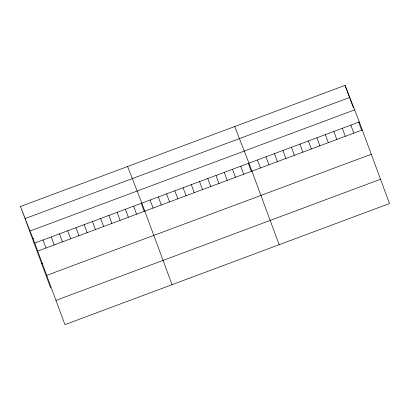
<?xml version="1.0" encoding="UTF-8"?>
<svg xmlns="http://www.w3.org/2000/svg" width="410" height="410" viewBox="0 0 410 410"><rect width="100%" height="100%" fill="white"/><g stroke="black" fill="none" stroke-linecap="round" stroke-linejoin="round"><path stroke-width="0.61" d="M20.5 206.471L345.071 85.362L359.324 121.96L389.5 203.529L64.929 324.638L34.758 243.068L20.5 206.471L50.676 288.04M25.205 218.55L349.776 97.436M30.053 230.994L354.619 109.88M32.446 238.763L33.625 238.323M34.758 243.068L359.324 121.96M37.725 251.094L362.296 129.985M41.697 263.768L42.871 263.333M46.704 275.366L371.27 154.252M55.955 300.371L380.521 179.257M234.715 126.536L248.972 163.139L279.148 244.708M127.607 166.506L141.865 203.104L172.041 284.673M345.071 85.362L350.078 98.897M350.284 99.451L352.528 105.519M352.728 106.072L353.343 107.727M358.699 122.2L361.64 130.154M350.837 125.127L353.804 133.153M342.35 128.294L345.317 136.32M333.858 131.461L336.83 139.487M325.371 134.629L328.338 142.654M316.884 137.796L319.851 145.822M308.392 140.963L311.364 148.989M299.905 144.13L302.872 152.156M291.418 147.298L294.385 155.323M282.926 150.465L285.898 158.491M274.439 153.632L277.406 161.658M265.952 156.799L268.919 164.825M257.459 159.972L260.432 167.992M248.342 163.38L251.284 171.334M240.731 166.209L243.704 174.235M232.496 169.284L235.463 177.31M224.255 172.359L227.222 180.385M216.019 175.434L218.986 183.46M207.778 178.509L210.745 186.535M199.537 181.584L202.504 189.604M191.301 184.659L194.268 192.679M183.06 187.734L186.027 195.754M174.819 190.804L177.791 198.829M166.583 193.879L169.55 201.904M158.342 196.954L161.309 204.979M150.106 200.029L153.073 208.054M141.235 203.345L144.176 211.299M133.624 206.179L136.591 214.199M125.388 209.254L128.356 217.274M117.147 212.329L120.115 220.349M108.911 215.399L111.879 223.424M100.67 218.474L103.638 226.499M92.429 221.549L95.397 229.574M84.194 224.624L87.161 232.649M75.952 227.699L78.92 235.719M67.712 230.774L70.684 238.794M59.476 233.849L62.443 241.869M51.235 236.924L54.202 244.944M42.999 239.993L45.966 248.019"/></g></svg>
